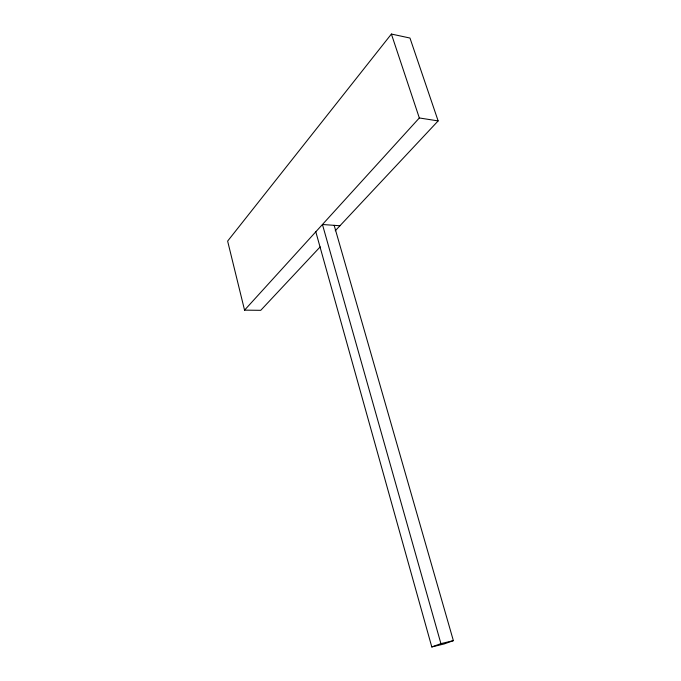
<?xml version="1.0" encoding="UTF-8"?>
<svg xmlns="http://www.w3.org/2000/svg" width="681" height="681" viewBox="0 0 681 681"><rect width="100%" height="100%" fill="white"/><g stroke="black" fill="none" stroke-linecap="round" stroke-linejoin="round"><path stroke-width="1.02" d="M335.239 230.791L438.138 120.912L409.971 38.042L391.396 34.05L227.633 241.1L244.556 310.144L260.746 310.323L320.172 246.88M244.556 310.144L419.326 117.966L438.138 120.912M315.805 231.804L431.788 646.95L440.922 643.639L453.367 640.642L334.167 225.334M453.367 640.642L444.165 643.954L431.788 646.95M339.955 225.751L322.445 224.5L440.922 643.639M391.396 34.05L419.326 117.966"/></g></svg>
